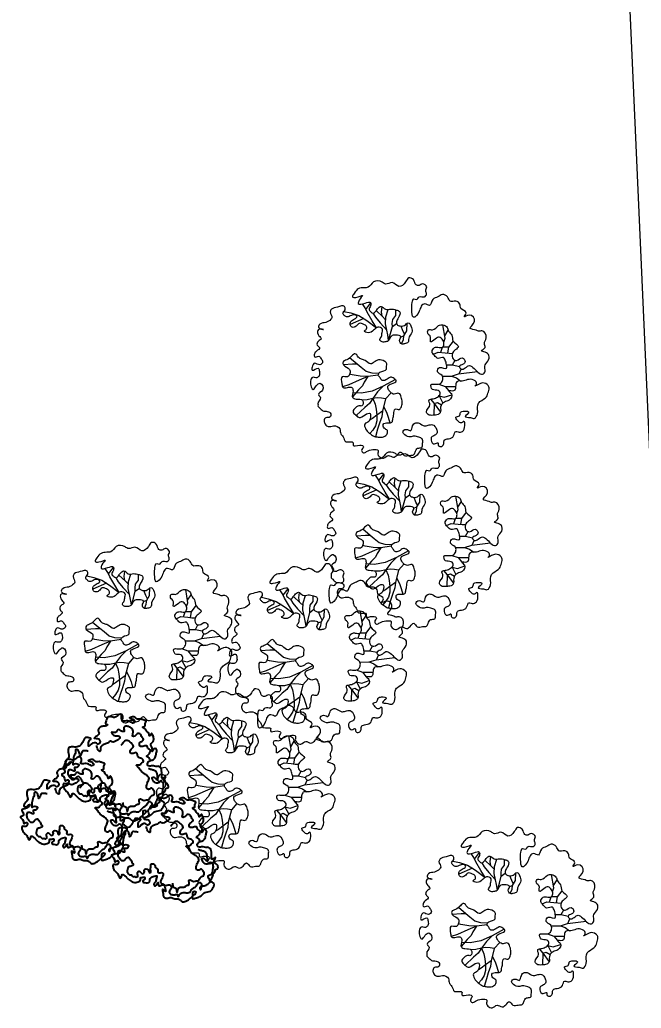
# Model space of a CAD drawing. Header units: metres. Extents: x 180 to 3220, y 13789 to 15035.
# Drawn here: x 739.67 to 748.45, y 14719.71 to 14733.67 of the extents above; entities that cross this region are included whole.
import ezdxf

# ---------------------------------------------------------------- set-up
doc = ezdxf.new("R2010")
doc.units = ezdxf.units.M
doc.header["$MEASUREMENT"] = 0
for name, color, linetype in [('04 Дендроплан (существующие растения)', 7, 'Continuous'), ('04 План (существующие кустарники)', 7, 'Continuous'), ('50 Дендроплан (привязки)', 7, 'Continuous')]:
    doc.layers.add(name, color=color, linetype=linetype)
doc.styles.get("Standard").update_dxf_attribs({"font": 'arial.ttf'})
doc.dimstyles.get("Standard").update_dxf_attribs({"dimtxt": 0.18, "dimasz": 0.18, "dimexe": 0.18, "dimexo": 0.0625, "dimgap": 0.09, "dimtad": 0, "dimtih": 1, "dimtoh": 1, "dimdec": 4, "dimzin": 0, "dimdsep": 46, "dimtxsty": 'Standard', "dimcen": 0.09, "dimadec": 0, "dimazin": 0, "dimtfac": 1, "dimtdec": 4, "dimtofl": 0, "dimtmove": 0, "dimatfit": 3, "dimfxl": 1, "dimtolj": 1, "dimtzin": 0, "dimarcsym": 0})

# ---------------------------------------------------------------- blocks, each defined once
blk = doc.blocks.new('Лиственное дерево существующее')
at = {"color": 114, "lineweight": 0}
for p, q in [((-0.799, 1.368), (-0.859, 1.458)), ((-0.751, 1.267), (-0.799, 1.368)), ((-0.782, 1.333), (-0.669, 1.479)), ((-0.427, 1.275), (-0.411, 1.393)), ((-1.275, 1.287), (-1.119, 1.252)), ((-0.829, 1.124), (-1.138, 0.99)), ((-1.119, 1.252), (-0.938, 1.195)), ((-0.938, 1.195), (-0.761, 1.08)), ((-0.639, 1.076), (-0.751, 1.267)), ((-0.62, 1.247), (-0.563, 1.155)), ((-0.563, 1.155), (-0.46, 1.026)), ((-0.403, 1.17), (-0.548, 1.306)), ((-0.415, 1.181), (-0.427, 1.275)), ((-0.334, 1.1), (-0.403, 1.17)), ((-0.337, 1.006), (-0.332, 1.162)), ((-0.332, 1.162), (-0.28, 1.33)), ((-0.173, 1.105), (-0.103, 1.192)), ((-0.103, 1.192), (-0.105, 1.321)), ((-0.761, 1.08), (-0.541, 0.917)), ((-0.541, 0.917), (-0.639, 1.076)), ((-0.46, 1.026), (-0.309, 0.866)), ((-0.309, 0.866), (-0.337, 1.006)), ((-0.221, 0.786), (-0.18, 0.943)), ((-0.183, 1.016), (-0.173, 1.105)), ((-0.18, 0.943), (-0.183, 1.016)), ((-0.18, 0.943), (-0.086, 1.015)), ((0.058, 0.845), (0.018, 0.955)), ((0.145, 0.845), (0.151, 1.018)), ((1.012, 0.68), (0.961, 0.98)), ((-0.285, 0.754), (-0.309, 0.866)), ((-0.266, 0.631), (-0.285, 0.754)), ((-0.266, 0.631), (-0.221, 0.786)), ((0.011, 0.712), (0.08, 0.738)), ((0.098, 0.768), (0.058, 0.845)), ((0.067, 0.65), (0.08, 0.738)), ((0.08, 0.738), (0.145, 0.845)), ((0.98, 0.595), (1.012, 0.68)), ((1.002, 0.737), (1.083, 0.859)), ((0.027, 0.553), (0.067, 0.65)), ((0.912, 0.363), (0.952, 0.477)), ((1.088, 0.479), (0.952, 0.477)), ((1.088, 0.479), (1.064, 0.348)), ((1.191, 0.617), (1.088, 0.479)), ((-0.976, 0.096), (-1.147, 0.235)), ((0.748, 0.317), (0.854, 0.368)), ((0.854, 0.368), (1.012, 0.353)), ((1.012, 0.353), (1.103, 0.344)), ((1.103, 0.344), (1.176, 0.338)), ((-1.081, 0.093), (-1.287, 0.08)), ((-0.973, 0.093), (-1.081, 0.093)), ((-0.885, 0.021), (-0.976, 0.096)), ((-0.772, -0.073), (-0.885, 0.021)), ((1.044, 0.078), (1.18, 0.078)), ((1.18, 0.078), (1.236, 0.183)), ((1.18, 0.078), (1.336, 0.043)), ((-1.091, -0.147), (-1.147, -0.134)), ((-0.91, -0.179), (-1.091, -0.147)), ((-0.739, -0.188), (-0.931, -0.27)), ((-0.739, -0.188), (-0.91, -0.179)), ((-0.739, -0.188), (-0.821, -0.312)), ((-0.638, -0.11), (-0.772, -0.073)), ((-0.5, -0.151), (-0.739, -0.188)), ((-0.489, -0.116), (-0.638, -0.11)), ((0.953, -0.18), (1.158, -0.176)), ((1.158, -0.176), (1.317, -0.128)), ((1.158, -0.176), (1.267, -0.218)), ((1.267, -0.218), (1.367, -0.287)), ((1.317, -0.128), (1.739, -0.074)), ((1.328, -0.127), (1.373, -0.019)), ((-1.169, -0.374), (-1.309, -0.418)), ((-0.931, -0.27), (-1.169, -0.374)), ((-0.86, -0.395), (-0.95, -0.489)), ((-0.821, -0.312), (-0.86, -0.395)), ((-0.386, -0.406), (-0.641, -0.519)), ((-0.386, -0.406), (-0.514, -0.534)), ((-0.113, -0.252), (-0.386, -0.406)), ((0.87, -0.356), (1.013, -0.408)), ((1.013, -0.408), (1.247, -0.408)), ((1.013, -0.408), (1.096, -0.512)), ((-0.95, -0.489), (-1.084, -0.647)), ((-0.882, -0.56), (-1.076, -0.551)), ((-0.641, -0.519), (-0.882, -0.56)), ((-0.514, -0.534), (-0.624, -0.681)), ((-0.525, -0.67), (-0.624, -0.681)), ((-0.427, -0.678), (-0.525, -0.67)), ((-0.212, -0.551), (-0.335, -0.691)), ((0.873, -0.622), (0.961, -0.786)), ((0.873, -0.622), (0.993, -0.651)), ((0.993, -0.651), (1.163, -0.596)), ((-0.804, -0.883), (-0.997, -1.067)), ((-0.75, -0.714), (-0.864, -0.716)), ((-0.699, -0.796), (-0.804, -0.883)), ((-0.624, -0.681), (-0.75, -0.714)), ((-0.624, -0.681), (-0.699, -0.796)), ((-0.624, -0.681), (-0.572, -0.807)), ((-0.572, -0.807), (-0.55, -0.923)), ((-0.335, -0.691), (-0.427, -0.678)), ((-0.335, -0.691), (-0.408, -0.969)), ((-0.381, -0.865), (-0.316, -0.99)), ((0.682, -0.698), (0.762, -0.798)), ((0.762, -0.798), (0.755, -1.059)), ((0.762, -0.798), (0.835, -0.77)), ((0.762, -0.798), (0.907, -0.988)), ((0.835, -0.77), (0.929, -0.824)), ((-0.532, -1.058), (-0.629, -1.132)), ((-0.55, -0.923), (-0.535, -1.06)), ((-0.535, -1.06), (-0.535, -1.187)), ((-0.408, -0.969), (-0.532, -1.058)), ((-0.422, -1.093), (-0.47, -1.242)), ((-0.408, -0.969), (-0.422, -1.093)), ((-0.316, -0.99), (-0.275, -1.107)), ((-0.275, -1.107), (-0.238, -1.23)), ((-0.629, -1.132), (-0.696, -1.173)), ((-0.566, -1.298), (-0.622, -1.395)), ((-0.535, -1.187), (-0.566, -1.298)), ((-0.47, -1.242), (-0.515, -1.373)), ((-0.622, -1.395), (-0.691, -1.474)), ((-0.515, -1.373), (-0.564, -1.545))]:
    blk.add_line(p, q, dxfattribs=at)
for points, knots in [([(-1.863, -0.802), (-1.881, -0.757), (-1.747, -0.684), (-1.911, -0.574), (-1.692, -0.517), (-1.79, -0.294), (-1.907, -0.385), (-1.984, -0.55), (-2.059, -0.321), (-1.999, -0.175), (-1.894, -0.235), (-1.819, -0.16), (-1.828, -0.083), (-1.849, 0.055), (-2.007, -0.094), (-1.999, 0.047), (-1.938, 0.153), (-1.832, 0.046), (-1.733, 0.144), (-1.793, 0.214), (-1.838, 0.303), (-1.955, 0.22), (-1.946, 0.341), (-1.898, 0.392), (-1.788, 0.464), (-1.907, 0.519), (-1.872, 0.623), (-1.76, 0.663), (-1.864, 0.745), (-1.889, 0.84), (-1.824, 0.904), (-1.659, 0.854), (-1.891, 0.903), (-1.808, 1.034), (-1.683, 1.022), (-1.589, 1.081), (-1.522, 1.172), (-1.609, 1.251), (-1.548, 1.37), (-1.423, 1.371), (-1.266, 1.445), (-1.233, 1.311), (-1.326, 1.255), (-1.263, 1.188), (-1.194, 1.144), (-1.114, 1.199), (-1.035, 1.222), (-0.951, 1.163), (-1.052, 1.106), (-1.123, 1.075), (-1.151, 0.983), (-1.088, 0.91), (-0.99, 0.942), (-0.937, 1.041), (-0.833, 0.999), (-0.758, 0.957), (-0.756, 0.875), (-0.858, 0.837), (-0.695, 0.783), (-0.611, 0.852), (-0.527, 0.951), (-0.375, 0.902), (-0.426, 0.79), (-0.418, 0.708), (-0.488, 0.654), (-0.425, 0.592), (-0.354, 0.593), (-0.251, 0.613), (-0.225, 0.746), (-0.105, 0.754), (0.053, 0.733), (-0.044, 0.628), (0.019, 0.538), (0.099, 0.557), (0.195, 0.575), (0.173, 0.707), (0.273, 0.796), (0.262, 0.925), (0.181, 1.071), (0.093, 0.951), (-0.002, 0.952), (-0.083, 0.981), (-0.098, 1.072), (-0.033, 1.146), (0.02, 1.288), (-0.113, 1.322), (-0.213, 1.354), (-0.344, 1.304), (-0.427, 1.44), (-0.522, 1.344), (-0.56, 1.288), (-0.617, 1.228), (-0.671, 1.281), (-0.73, 1.337), (-0.664, 1.401), (-0.662, 1.525), (-0.806, 1.471), (-0.975, 1.423), (-0.933, 1.56), (-0.796, 1.69), (-0.974, 1.592), (-1.114, 1.604), (-1.027, 1.718), (-0.966, 1.811), (-0.835, 1.824), (-0.696, 1.818), (-0.625, 1.999), (-0.435, 1.978), (-0.317, 1.874), (-0.169, 1.993), (-0.037, 1.791), (0.118, 1.927), (0.171, 2.072), (0.331, 2.017), (0.32, 1.881), (0.433, 1.862), (0.5, 1.939), (0.63, 1.849), (0.551, 1.757), (0.61, 1.682), (0.54, 1.583), (0.423, 1.658), (0.38, 1.528), (0.285, 1.601), (0.255, 1.442), (0.259, 1.344), (0.267, 1.066), (0.442, 1.277), (0.452, 1.397), (0.554, 1.491), (0.691, 1.367), (0.706, 1.583), (0.847, 1.604), (0.949, 1.69), (1.08, 1.634), (1.107, 1.482), (1.251, 1.539), (1.364, 1.464), (1.332, 1.318), (1.543, 1.296), (1.4, 1.122), (1.6, 1.263), (1.746, 1.049), (1.497, 0.884), (1.694, 0.879), (1.77, 0.828), (1.885, 0.882), (1.984, 0.691), (1.87, 0.579), (1.951, 0.461), (1.781, 0.392), (1.935, 0.365), (2.026, 0.299), (1.993, 0.151), (1.874, 0.063), (1.942, -0.057), (1.852, -0.164), (1.705, -0.058), (1.57, 0.123), (1.46, -0.006), (1.368, -0.037), (1.309, 0.063), (1.418, 0.081), (1.488, 0.156), (1.387, 0.288), (1.293, 0.151), (1.168, 0.211), (1.158, 0.338), (1.232, 0.414), (1.37, 0.508), (1.152, 0.589), (1.19, 0.754), (1.08, 0.827), (1.07, 0.942), (0.965, 0.989), (0.834, 0.976), (0.764, 0.841), (0.611, 0.902), (0.608, 0.768), (0.711, 0.734), (0.641, 0.537), (0.789, 0.661), (0.881, 0.732), (0.967, 0.639), (0.997, 0.553), (0.953, 0.449), (0.855, 0.484), (0.758, 0.479), (0.688, 0.371), (0.775, 0.293), (0.847, 0.19), (0.983, 0.282), (1.029, 0.149), (1.046, 0.081), (1.054, -0.055), (0.876, 0.088), (0.805, -0.111), (0.954, -0.136), (0.971, -0.254), (0.916, -0.36), (0.806, -0.365), (0.663, -0.342), (0.715, -0.526), (0.851, -0.462), (0.924, -0.585), (0.833, -0.657), (0.756, -0.694), (0.608, -0.696), (0.717, -0.859), (0.553, -0.942), (0.629, -1.071), (0.741, -1.059), (0.834, -1.056), (0.93, -0.996), (0.884, -0.867), (0.981, -0.75), (1.119, -0.739), (1.208, -0.591), (1.044, -0.489), (1.259, -0.545), (1.236, -0.392), (1.278, -0.271), (1.407, -0.301), (1.52, -0.244), (1.647, -0.243), (1.757, -0.342), (1.628, -0.447), (1.834, -0.304), (1.938, -0.341), (2.024, -0.427), (1.983, -0.534), (1.959, -0.679), (1.81, -0.72), (1.719, -0.862), (1.775, -0.997), (1.685, -1.157), (1.583, -1.102), (1.385, -1.113), (1.618, -0.979), (1.443, -0.96), (1.345, -0.98), (1.358, -1.093), (1.215, -1.09), (1.3, -1.192), (1.368, -1.263), (1.45, -1.161), (1.466, -1.327), (1.427, -1.431), (1.321, -1.45), (1.23, -1.407), (1.216, -1.557), (1.107, -1.596), (0.975, -1.601), (0.989, -1.703), (0.947, -1.778), (0.841, -1.769), (0.866, -1.645), (0.75, -1.749), (0.684, -1.637), (0.696, -1.538), (0.781, -1.521), (0.846, -1.457), (0.816, -1.355), (0.745, -1.251), (0.631, -1.287), (0.523, -1.314), (0.445, -1.241), (0.335, -1.218), (0.262, -1.295), (0.252, -1.455), (0.133, -1.345), (0.026, -1.44), (0.118, -1.522), (0.208, -1.565), (0.318, -1.52), (0.405, -1.554), (0.514, -1.588), (0.498, -1.691), (0.507, -1.814), (0.369, -1.786), (0.336, -1.883), (0.301, -1.974), (0.195, -1.957), (0.081, -2.01), (0.01, -1.844), (-0.069, -1.968), (-0.163, -2.035), (-0.279, -1.927), (-0.37, -2.065), (-0.477, -2.008), (-0.522, -1.934), (-0.473, -1.822), (-0.649, -1.838), (-0.74, -1.86), (-0.831, -1.93), (-0.905, -1.848), (-0.791, -1.771), (-0.94, -1.709), (-1.095, -1.791), (-1.036, -1.621), (-1.266, -1.715), (-1.272, -1.547), (-1.369, -1.482), (-1.348, -1.343), (-1.503, -1.274), (-1.621, -1.34), (-1.705, -1.268), (-1.734, -1.19), (-1.693, -1.089), (-1.578, -1.13), (-1.56, -1.01), (-1.655, -0.965), (-1.758, -0.976), (-1.811, -0.902), (-1.875, -0.857), (-1.857, -0.816), (-1.863, -0.802)], [0, 0, 0, 0, 0.144623, 0.231167, 0.368861, 0.533358, 0.626687, 0.740408, 0.935226, 1.031861, 1.128241, 1.198256, 1.294402, 1.368689, 1.507955, 1.574673, 1.679777, 1.79119, 1.883627, 1.959993, 2.039207, 2.131319, 2.201489, 2.277769, 2.379891, 2.45347, 2.54984, 2.629417, 2.713756, 2.836131, 2.877797, 2.974434, 3.098533, 3.174839, 3.310795, 3.448506, 3.489216, 3.62255, 3.689433, 3.833718, 3.988827, 4.05943, 4.152735, 4.217846, 4.281087, 4.383199, 4.466591, 4.525335, 4.60464, 4.706041, 4.777196, 4.850967, 4.941557, 5.035937, 5.13954, 5.219117, 5.28068, 5.339424, 5.435055, 5.564599, 5.681514, 5.792988, 5.892227, 5.976975, 6.036908, 6.095646, 6.173749, 6.252212, 6.380922, 6.484525, 6.602635, 6.692872, 6.777965, 6.844717, 6.928444, 7.02051, 7.167213, 7.282, 7.407383, 7.507264, 7.609206, 7.678412, 7.741177, 7.842553, 7.980652, 8.063007, 8.187574, 8.307662, 8.420868, 8.524456, 8.606097, 8.65359, 8.733663, 8.78115, 8.875736, 8.947733, 9.070923, 9.223371, 9.297752, 9.425798, 9.577891, 9.656402, 9.742281, 9.880076, 10.010368, 10.101704, 10.271449, 10.469408, 10.556507, 10.704089, 10.878467, 11.055291, 11.171089, 11.284149, 11.417731, 11.482645, 11.567427, 11.68373, 11.77169, 11.843492, 11.921933, 12.039354, 12.124248, 12.185085, 12.279334, 12.442083, 12.611011, 12.797738, 12.921046, 13.015017, 13.129765, 13.27535, 13.406716, 13.521304, 13.644281, 13.753137, 13.886642, 13.991763, 14.093139, 14.248215, 14.338926, 14.451134, 14.636917, 14.813923, 14.953979, 15.006047, 15.083831, 15.270441, 15.402543, 15.48891, 15.598301, 15.682028, 15.794092, 15.927518, 16.058446, 16.173604, 16.260996, 16.378012, 16.633999, 16.747204, 16.817387, 16.885538, 16.980265, 17.054418, 17.157369, 17.299589, 17.380857, 17.502298, 17.608515, 17.708493, 17.875073, 18.018008, 18.132164, 18.220812, 18.330672, 18.42764, 18.594846, 18.685597, 18.781631, 18.83834, 18.974753, 19.095535, 19.196942, 19.302834, 19.396624, 19.471771, 19.573189, 19.64865, 19.757506, 19.853667, 19.959896, 20.083661, 20.173311, 20.285247, 20.335982, 20.497146, 20.604648, 20.73546, 20.822811, 20.919446, 21.052361, 21.138111, 21.251311, 21.378508, 21.468801, 21.559641, 21.663684, 21.760796, 21.866457, 22.044178, 22.114637, 22.23047, 22.341438, 22.400666, 22.529106, 22.668332, 22.783263, 22.938439, 23.01956, 23.126312, 23.267144, 23.355432, 23.45979, 23.589203, 23.728577, 23.835857, 23.898351, 24.043906, 24.189962, 24.256212, 24.371649, 24.490581, 24.67199, 24.766696, 24.956099, 25.083087, 25.169948, 25.292933, 25.419422, 25.526836, 25.615518, 25.691414, 25.778638, 25.869312, 25.961297, 26.024928, 26.121298, 26.263466, 26.360434, 26.407027, 26.517617, 26.650303, 26.74818, 26.826653, 26.905094, 26.978885, 27.046871, 27.126191, 27.241376, 27.314599, 27.389769, 27.472839, 27.551312, 27.683547, 27.788448, 27.871841, 27.999501, 28.077604, 28.175679, 28.291585, 28.394565, 28.492933, 28.567087, 28.697918, 28.77954, 28.894137, 28.975271, 29.07451, 29.169691, 29.264917, 29.370694, 29.435998, 29.525045, 29.645134, 29.756428, 29.862319, 29.956635, 30.074745, 30.200153, 30.306664, 30.366297, 30.449133, 30.570729, 30.713328, 30.79014, 30.852634, 30.945669, 31.037541, 31.189615, 31.243213, 31.410359, 31.536232, 31.621622, 31.733558, 31.886269, 32.00739, 32.09115, 32.172123, 32.250875, 32.347965, 32.418568, 32.512539, 32.612542, 32.705135, 32.769699, 32.813194, 32.813194, 32.813194, 32.813194]), ([(-0.602, -1.531), (-0.637, -1.511), (-0.708, -1.467), (-0.788, -1.386), (-0.835, -1.244), (-0.712, -1.219), (-0.678, -1.13), (-0.654, -0.981), (-0.819, -1.048), (-0.915, -1.145), (-1.007, -1.056), (-1.104, -0.978), (-1.018, -0.888), (-0.949, -0.836), (-0.841, -0.875), (-0.83, -0.671), (-0.981, -0.711), (-1.12, -0.654), (-1.057, -0.535), (-1.096, -0.37), (-1.312, -0.5), (-1.319, -0.325), (-1.366, -0.145), (-1.189, -0.222), (-1.133, -0.117), (-1.133, 0.017), (-1.282, 0.029), (-1.313, 0.162), (-1.188, 0.195), (-1.12, 0.258), (-1.017, 0.368), (-0.96, 0.246), (-0.88, 0.2), (-0.773, 0.186), (-0.694, 0.064), (-0.588, 0.147), (-0.489, 0.209), (-0.378, 0.177), (-0.291, 0.112), (-0.324, 0.045), (-0.292, -0.066), (-0.449, -0.048), (-0.518, -0.154), (-0.453, -0.207), (-0.425, -0.292), (-0.309, -0.266), (-0.239, -0.183), (-0.144, -0.218), (-0.058, -0.305), (-0.195, -0.348), (-0.301, -0.387), (-0.272, -0.491), (-0.218, -0.55), (-0.136, -0.606), (-0.023, -0.531), (0.024, -0.659), (0.046, -0.756), (0.034, -0.851), (-0.017, -0.955), (-0.152, -0.883), (-0.141, -1.045), (-0.171, -1.124), (-0.178, -1.235), (-0.287, -1.228), (-0.413, -1.238), (-0.379, -1.369), (-0.286, -1.387), (-0.29, -1.469), (-0.332, -1.538), (-0.429, -1.563), (-0.519, -1.55), (-0.579, -1.545), (-0.602, -1.531)], [0, 0, 0, 0, 0.119147, 0.244704, 0.355195, 0.456841, 0.525213, 0.64652, 0.761794, 0.906015, 0.999107, 1.102214, 1.21292, 1.287506, 1.35766, 1.479239, 1.62773, 1.713089, 1.858081, 1.936445, 2.136108, 2.227757, 2.383509, 2.506371, 2.592801, 2.687321, 2.856666, 2.919037, 3.017629, 3.155387, 3.246677, 3.353704, 3.442539, 3.52579, 3.669986, 3.756325, 3.869148, 4.011227, 4.081037, 4.138722, 4.206699, 4.365743, 4.440415, 4.505889, 4.585073, 4.671725, 4.788569, 4.878809, 4.948708, 5.073582, 5.166391, 5.253695, 5.327262, 5.415765, 5.519566, 5.621336, 5.725491, 5.831081, 5.911981, 6.005594, 6.125346, 6.227321, 6.306075, 6.391977, 6.508685, 6.596002, 6.686109, 6.737432, 6.809051, 6.915906, 7.005912, 7.085383, 7.085383, 7.085383, 7.085383])]:
    blk.add_open_spline(points, degree=3, knots=knots, dxfattribs=at)
blk = doc.blocks.new('A$Cd2c5afdf')
at = {"layer": '04 Дендроплан (существующие растения)', "color": 114}
for points, start_tangent, end_tangent in [([(-0.616, -0.319), (-0.631, -0.351), (-0.647, -0.371), (-0.678, -0.324), (-0.711, -0.286), (-0.748, -0.232), (-0.749, -0.185), (-0.699, -0.182), (-0.674, -0.152), (-0.683, -0.126), (-0.726, -0.143), (-0.733, -0.108), (-0.773, -0.048), (-0.739, -0.035), (-0.734, 0.003), (-0.754, 0.051), (-0.711, 0.067), (-0.641, 0.116), (-0.637, 0.123), (-0.647, 0.125), (-0.693, 0.092), (-0.724, 0.103), (-0.723, 0.125), (-0.674, 0.187), (-0.682, 0.267), (-0.669, 0.327), (-0.625, 0.338), (-0.557, 0.337), (-0.499, 0.37), (-0.462, 0.436), (-0.436, 0.469), (-0.393, 0.466), (-0.361, 0.454), (-0.388, 0.422), (-0.397, 0.373), (-0.395, 0.349), (-0.358, 0.374), (-0.283, 0.388), (-0.275, 0.379), (-0.241, 0.387), (-0.232, 0.414), (-0.249, 0.449), (-0.314, 0.462), (-0.279, 0.491), (-0.246, 0.532), (-0.259, 0.567), (-0.241, 0.607), (-0.204, 0.627), (-0.145, 0.637), (-0.127, 0.652), (-0.15, 0.659), (-0.144, 0.707), (-0.122, 0.756), (-0.079, 0.764), (-0.029, 0.752), (0.017, 0.782), (0.04, 0.797), (0.071, 0.797), (0.085, 0.782), (0.088, 0.741), (0.078, 0.706), (0.117, 0.702), (0.187, 0.696), (0.247, 0.676), (0.261, 0.687), (0.254, 0.705), (0.231, 0.731), (0.185, 0.746), (0.2, 0.753), (0.245, 0.763), (0.298, 0.731), (0.338, 0.732), (0.378, 0.718), (0.419, 0.699), (0.405, 0.67), (0.402, 0.63), (0.369, 0.618), (0.394, 0.599), (0.433, 0.551), (0.457, 0.527), (0.47, 0.492), (0.479, 0.503), (0.495, 0.527), (0.516, 0.495), (0.526, 0.442), (0.51, 0.403), (0.489, 0.385), (0.484, 0.362), (0.506, 0.32), (0.503, 0.272), (0.546, 0.316), (0.57, 0.293), (0.562, 0.249), (0.547, 0.186), (0.513, 0.155), (0.469, 0.14), (0.443, 0.114), (0.44, 0.081), (0.469, 0.065), (0.521, 0.07), (0.557, 0.06), (0.594, 0.063), (0.635, 0.014), (0.639, -0.025), (0.639, -0.073), (0.643, -0.106), (0.694, -0.081), (0.684, -0.116), (0.672, -0.148), (0.709, -0.174), (0.731, -0.205), (0.726, -0.24), (0.696, -0.253), (0.683, -0.291), (0.662, -0.302), (0.662, -0.331), (0.642, -0.374), (0.636, -0.424), (0.673, -0.449), (0.674, -0.485), (0.653, -0.525), (0.627, -0.556), (0.545, -0.575), (0.506, -0.61), (0.443, -0.646), (0.41, -0.655), (0.371, -0.662), (0.372, -0.602), (0.374, -0.571), (0.421, -0.571), (0.413, -0.589), (0.366, -0.633), (0.315, -0.678), (0.277, -0.7), (0.225, -0.707), (0.203, -0.688), (0.17, -0.666), (0.122, -0.665), (0.069, -0.647), (0.036, -0.652), (-0.02, -0.652), (-0.04, -0.631), (-0.044, -0.593), (-0.049, -0.527), (-0.013, -0.562), (-0.022, -0.494), (-0.041, -0.467), (-0.08, -0.476), (-0.103, -0.482), (-0.116, -0.434), (-0.137, -0.473), (-0.166, -0.481), (-0.174, -0.461), (-0.151, -0.423), (-0.142, -0.381), (-0.135, -0.34), (-0.169, -0.346), (-0.197, -0.355), (-0.23, -0.39), (-0.237, -0.423), (-0.263, -0.441), (-0.303, -0.435), (-0.325, -0.43), (-0.332, -0.409), (-0.319, -0.401), (-0.302, -0.382), (-0.305, -0.358), (-0.33, -0.361), (-0.357, -0.365), (-0.364, -0.397), (-0.375, -0.417), (-0.397, -0.424), (-0.431, -0.436), (-0.466, -0.43), (-0.497, -0.416), (-0.526, -0.398), (-0.547, -0.376), (-0.582, -0.341), (-0.616, -0.319)], (-0.978083, 0.208214), (-0.978083, 0.208214)), ([(0.466, 0.153), (0.468, 0.175), (0.428, 0.204), (0.455, 0.234), (0.473, 0.258), (0.476, 0.296), (0.444, 0.315), (0.433, 0.347), (0.385, 0.348), (0.343, 0.344), (0.323, 0.367), (0.331, 0.398), (0.382, 0.441), (0.363, 0.472), (0.331, 0.521), (0.302, 0.528), (0.258, 0.491), (0.228, 0.488), (0.229, 0.51), (0.23, 0.576), (0.198, 0.611), (0.147, 0.629), (0.115, 0.623), (0.102, 0.601), (0.108, 0.556), (0.07, 0.562), (0.037, 0.581), (0.013, 0.573), (-0.014, 0.539), (-0.069, 0.542), (-0.062, 0.521), (-0.016, 0.496), (0.047, 0.48), (0.022, 0.436), (-0.016, 0.417), (-0.047, 0.403), (-0.075, 0.419), (-0.11, 0.402), (-0.142, 0.384), (-0.167, 0.376), (-0.207, 0.352), (-0.226, 0.32), (-0.233, 0.274), (-0.261, 0.291), (-0.273, 0.329), (-0.279, 0.356)], (0.359015, 0.933332), (0.017504, 0.999847)), ([(0.087, -0.446), (0.102, -0.5), (0.135, -0.513), (0.146, -0.55), (0.153, -0.576), (0.171, -0.521), (0.207, -0.5), (0.261, -0.495), (0.297, -0.472), (0.318, -0.467), (0.324, -0.4), (0.358, -0.405), (0.39, -0.421), (0.425, -0.411), (0.455, -0.405), (0.489, -0.357), (0.533, -0.333), (0.535, -0.296), (0.52, -0.27), (0.497, -0.245), (0.461, -0.262), (0.428, -0.247), (0.428, -0.198), (0.452, -0.137), (0.461, -0.11), (0.444, -0.079), (0.412, -0.052), (0.339, 0.008), (0.316, 0.039), (0.281, 0.081), (0.323, 0.085), (0.358, 0.111), (0.38, 0.135), (0.341, 0.179), (0.31, 0.187), (0.285, 0.255), (0.235, 0.244), (0.199, 0.253), (0.208, 0.304), (0.238, 0.345), (0.206, 0.393), (0.151, 0.429), (0.113, 0.417), (0.081, 0.378), (0.061, 0.356)], (0.290361, -0.956917), (-0.678805, -0.734319)), ([(-0.398, 0.275), (-0.442, 0.282), (-0.477, 0.281), (-0.491, 0.258), (-0.515, 0.212), (-0.524, 0.249), (-0.541, 0.29), (-0.561, 0.302), (-0.577, 0.295), (-0.579, 0.253), (-0.594, 0.225), (-0.605, 0.189), (-0.611, 0.152), (-0.615, 0.114), (-0.615, 0.091), (-0.591, 0.096), (-0.554, 0.1), (-0.531, 0.087), (-0.542, 0.062), (-0.559, 0.047), (-0.593, 0.044), (-0.59, 0.014), (-0.591, -0.007), (-0.62, 0.004), (-0.647, 0.014), (-0.678, 0.007), (-0.687, -0.018), (-0.678, -0.067), (-0.653, -0.102), (-0.63, -0.122), (-0.61, -0.125), (-0.584, -0.115), (-0.562, -0.085), (-0.539, -0.078), (-0.514, -0.101), (-0.492, -0.132), (-0.478, -0.159), (-0.468, -0.176), (-0.474, -0.192), (-0.497, -0.204), (-0.537, -0.218), (-0.549, -0.25), (-0.55, -0.289), (-0.531, -0.31), (-0.519, -0.326), (-0.493, -0.327), (-0.468, -0.353), (-0.441, -0.351), (-0.427, -0.358), (-0.403, -0.348), (-0.402, -0.325), (-0.406, -0.304), (-0.397, -0.281), (-0.379, -0.275), (-0.359, -0.294), (-0.339, -0.31), (-0.315, -0.301), (-0.309, -0.282), (-0.314, -0.259), (-0.287, -0.242), (-0.257, -0.255), (-0.247, -0.279), (-0.237, -0.297), (-0.217, -0.287), (-0.221, -0.256), (-0.217, -0.211), (-0.208, -0.171), (-0.184, -0.172), (-0.159, -0.188), (-0.156, -0.219), (-0.132, -0.237), (-0.12, -0.25), (-0.119, -0.288), (-0.1, -0.298), (-0.071, -0.294), (-0.044, -0.307), (-0.045, -0.326), (-0.053, -0.358), (-0.076, -0.407), (-0.078, -0.437), (-0.061, -0.452), (-0.039, -0.456), (-0.016, -0.476), (0.006, -0.473), (0.045, -0.467), (0.068, -0.486), (0.073, -0.515), (0.055, -0.544), (0.041, -0.572), (0.051, -0.59), (0.071, -0.602), (0.119, -0.608), (0.159, -0.608), (0.164, -0.633), (0.182, -0.615), (0.21, -0.584), (0.269, -0.576), (0.318, -0.578), (0.342, -0.556), (0.375, -0.518), (0.417, -0.492), (0.434, -0.468), (0.451, -0.439), (0.474, -0.436), (0.496, -0.455), (0.498, -0.48), (0.473, -0.518), (0.483, -0.536), (0.499, -0.502), (0.551, -0.477), (0.601, -0.446), (0.619, -0.422), (0.609, -0.39), (0.59, -0.35), (0.616, -0.325), (0.642, -0.317), (0.653, -0.288), (0.66, -0.252), (0.665, -0.199), (0.655, -0.17), (0.626, -0.152), (0.597, -0.168), (0.564, -0.174), (0.537, -0.162), (0.511, -0.127), (0.505, -0.096), (0.53, -0.091), (0.55, -0.109), (0.582, -0.13), (0.578, -0.083), (0.575, -0.037), (0.552, -0.006), (0.515, 0.01), (0.47, 0.024), (0.453, 0.031)], (-0.900669, 0.434505), (-0.965091, 0.261915))]:
    blk.add_spline(points, degree=3, dxfattribs=dict(at, start_tangent=start_tangent, end_tangent=end_tangent))
blk = doc.blocks.new('*D238')
at = {"layer": '50 Дендроплан (привязки)', "color": 0, "lineweight": 0, "ltscale": 4}
for p, q in [((750.256, 14746.501), (747.558, 14746.381)), ((747.76, 14745.89), (748.266, 14734.497)), ((748.802, 14722.413), (748.297, 14733.806)), ((751.343, 14722.025), (748.645, 14721.905))]:
    blk.add_line(p, q, dxfattribs=at)
at = {"layer": '50 Дендроплан (привязки)', "color": 0, "lineweight": 5, "ltscale": 4}
for points in [[(747.843, 14745.893), (747.677, 14745.886), (747.738, 14746.389)], [(748.886, 14722.416), (748.719, 14722.409), (748.825, 14721.913)]]:
    blk.add_solid(points, dxfattribs=at)
at = {"layer": '50 Дендроплан (привязки)', "color": 0, "ltscale": 4, "insert": (748.281, 14734.151), "char_height": 0.5, "attachment_point": 5}
blk.add_mtext('\\A1;24.50', dxfattribs=at)

msp = doc.modelspace()

# ---------------------------------------------------------------- block references
at = {"layer": '04 Дендроплан (существующие растения)', "lineweight": 0, "xscale": 0.6250000000001705, "yscale": 0.6250000000001705, "zscale": 0.6250000000001705}
for p in [(745.051, 14728.748), (745.235, 14726.328), (741.417, 14725.01), (743.884, 14724.709), (742.875, 14722.942), (746.587, 14720.982)]:
    msp.add_blockref('Лиственное дерево существующее', p, dxfattribs=at)
at = {"layer": '04 План (существующие кустарники)', "lineweight": 0}
for p in [(741.04, 14723.062), (740.457, 14722.459), (741.743, 14721.918)]:
    msp.add_blockref('A$Cd2c5afdf', p, dxfattribs=at)

# ---------------------------------------------------------------- dimensions: what is measured, and where the dimension line sits
at = {"layer": '50 Дендроплан (привязки)', "ltscale": 4}
dim = msp.add_aligned_dim(p1=(750.319, 14746.504), p2=(751.405, 14722.028), distance=-2.583, dimstyle='Standard', override={"dimtxt": 0.5, "dimasz": 0.5, "dimdec": 2, "dimlwd": 0, "dimlwe": 0}, dxfattribs=at)
dim.commit()
dim.dimension.update_dxf_attribs({"geometry": '*D238', "text_midpoint": (748.281, 14734.151)})

doc.saveas('drawing.dxf')
